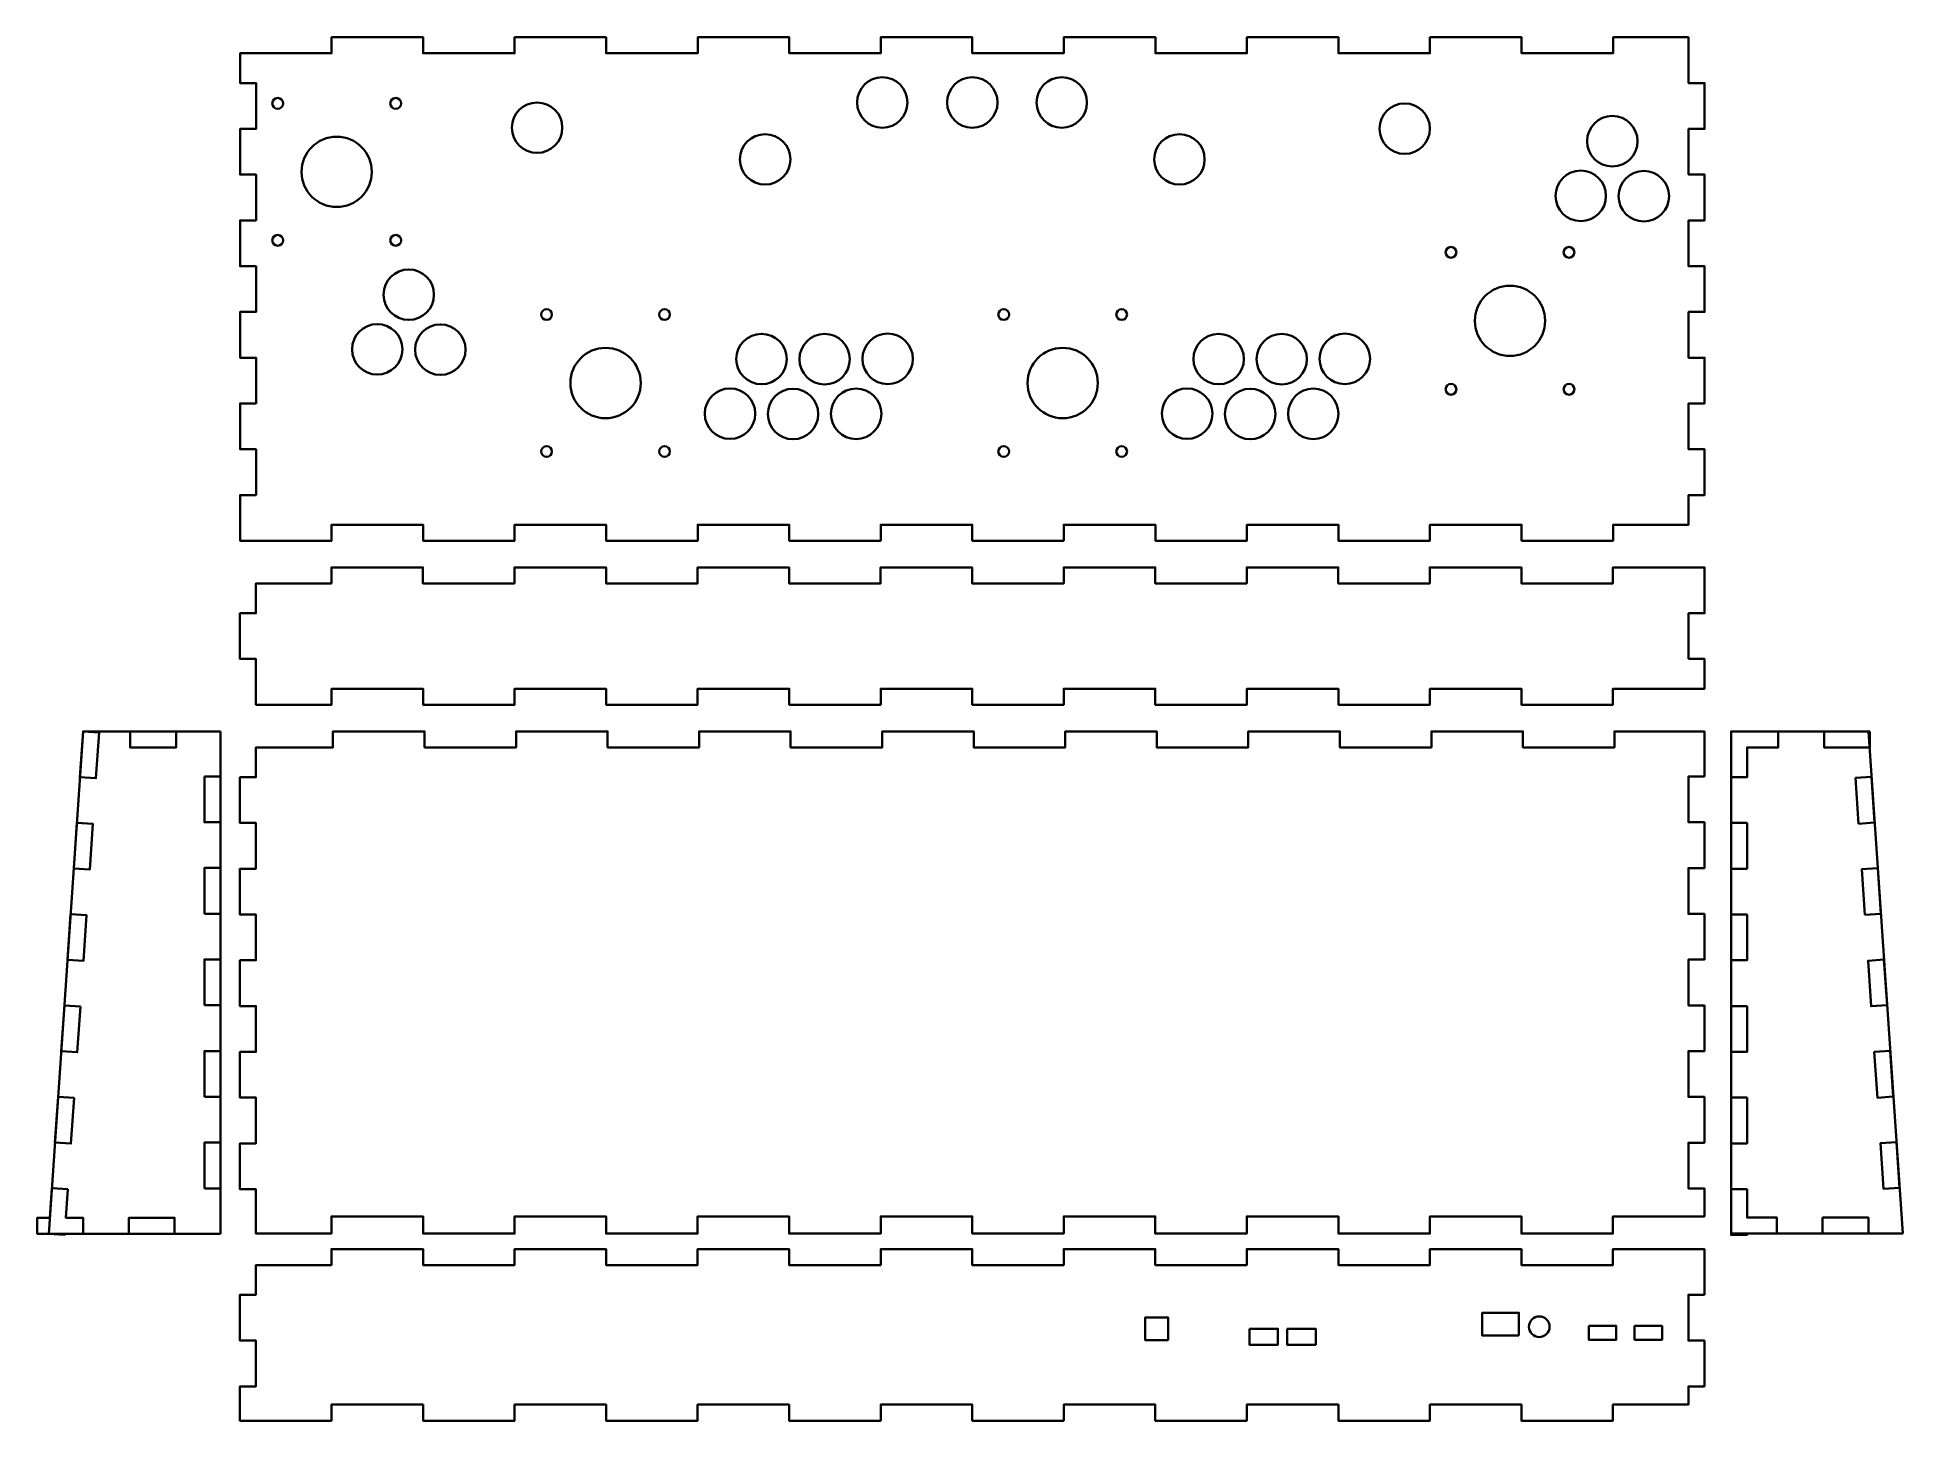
# Model space of a CAD drawing. Header units: inches. Extents: x -1.3 to 39.5, y -32.2 to -2.
import ezdxf

# ---------------------------------------------------------------- set-up
doc = ezdxf.new("R2010")
doc.units = ezdxf.units.IN
doc.header["$MEASUREMENT"] = 0
for name, color, linetype in [('Back', 7, 'Continuous'), ('Bottom', 7, 'Continuous'), ('Front', 7, 'Continuous'), ('Top panel', 7, 'Continuous')]:
    doc.layers.add(name, color=color, linetype=linetype)

# ---------------------------------------------------------------- blocks, each defined once
blk = doc.blocks.new('block 2')
at = {"layer": 'Top panel', "color": 250, "lineweight": 35}
for points in [[(-1.05, -28.094), (-0.3, -17.124)], [(-0.3, -17.124), (2.7, -17.124)], [(2.7, -17.124), (2.7, -28.094)], [(-1.05, -28.094), (2.7, -28.094)]]:
    blk.add_lwpolyline(points, dxfattribs=at)
blk = doc.blocks.new('block 3')
at = {"layer": 'Top panel', "color": 250, "lineweight": 35}
for points in [[(35.708, -17.12), (35.708, -28.09)], [(38.708, -17.12), (35.708, -17.12)], [(39.458, -28.09), (38.708, -17.12)], [(39.458, -28.09), (35.708, -28.09)]]:
    blk.add_lwpolyline(points, dxfattribs=at)
blk = doc.blocks.new('block 4')
at = {"layer": 'Top panel', "color": 250, "lineweight": 35}
for points in [[(36.058, -17.12), (35.708, -17.12), (35.708, -18.12), (36.058, -18.12), (36.058, -17.47), (36.74, -17.47), (36.74, -17.12), (36.058, -17.12), (36.058, -17.12)], [(38.74, -17.12), (37.74, -17.12), (37.74, -17.47), (38.74, -17.47), (38.74, -17.12)], [(38.495, -19.135), (38.844, -19.111), (38.776, -18.113), (38.427, -18.137), (38.495, -19.135)], [(36.058, -19.12), (35.708, -19.12), (35.708, -20.12), (36.058, -20.12), (36.058, -19.12)], [(38.631, -21.13), (38.981, -21.106), (38.912, -20.108), (38.563, -20.132), (38.631, -21.13)], [(36.058, -21.12), (35.708, -21.12), (35.708, -22.12), (36.058, -22.12), (36.058, -21.12)], [(39.049, -22.104), (38.7, -22.128), (38.768, -23.125), (39.117, -23.101), (39.049, -22.104)], [(36.058, -23.12), (35.708, -23.12), (35.708, -24.12), (36.058, -24.12), (36.058, -23.12)], [(39.185, -24.099), (38.836, -24.123), (38.904, -25.121), (39.253, -25.097), (39.185, -24.099)], [(36.058, -25.12), (35.708, -25.12), (35.708, -26.12), (36.058, -26.12), (36.058, -25.12)], [(39.322, -26.094), (38.972, -26.118), (39.041, -27.116), (39.39, -27.092), (39.322, -26.094)], [(36.058, -27.12), (35.708, -27.12), (35.708, -28.12), (36.058, -28.12), (36.058, -28.09), (36.708, -28.09), (36.708, -27.74), (36.058, -27.74), (36.058, -27.12)], [(37.708, -28.09), (38.708, -28.09), (38.708, -27.74), (37.708, -27.74), (37.708, -28.09)]]:
    blk.add_lwpolyline(points, dxfattribs=at)
blk = doc.blocks.new('block 5')
at = {"layer": 'Top panel', "color": 250, "lineweight": 35}
for points in [[(-0.368, -18.117), (-0.019, -18.141), (0.049, -17.144), (-0.3, -17.12), (-0.368, -18.117)], [(0.732, -17.124), (0.732, -17.474), (1.732, -17.474), (1.732, -17.124), (0.732, -17.124)], [(2.35, -18.102), (2.35, -19.102), (2.7, -19.102), (2.7, -18.102), (2.35, -18.102)], [(-0.505, -20.113), (-0.156, -20.137), (-0.087, -19.139), (-0.437, -19.115), (-0.505, -20.113)], [(2.35, -21.102), (2.7, -21.102), (2.7, -20.102), (2.35, -20.102), (2.35, -21.102)], [(-0.641, -22.108), (-0.292, -22.132), (-0.224, -21.134), (-0.573, -21.11), (-0.641, -22.108)], [(2.35, -23.102), (2.7, -23.102), (2.7, -22.102), (2.35, -22.102), (2.35, -23.102)], [(-0.36, -23.13), (-0.709, -23.106), (-0.778, -24.103), (-0.428, -24.127), (-0.36, -23.13)], [(2.35, -25.102), (2.7, -25.102), (2.7, -24.102), (2.35, -24.102), (2.35, -25.102)], [(-0.497, -25.125), (-0.846, -25.101), (-0.914, -26.099), (-0.565, -26.123), (-0.497, -25.125)], [(2.35, -27.102), (2.7, -27.102), (2.7, -26.102), (2.35, -26.102), (2.35, -27.102)], [(-0.633, -27.12), (-0.982, -27.096), (-1.026, -27.744), (-1.3, -27.744), (-1.3, -28.094), (-1.05, -28.094), (-0.701, -28.118), (-0.7, -28.094), (-0.3, -28.094), (-0.3, -27.744), (-0.676, -27.744), (-0.633, -27.12)], [(0.7, -28.094), (1.7, -28.094), (1.7, -27.744), (0.7, -27.744), (0.7, -28.094)]]:
    blk.add_lwpolyline(points, dxfattribs=at)
blk = doc.blocks.new('block 6')
at = {"layer": 'Top panel', "color": 250, "lineweight": 35}
for points in [[(32.599, -30.108), (32.599, -30.408), (33.199, -30.408), (33.199, -30.108), (32.599, -30.108)], [(33.599, -30.108), (33.599, -30.408), (34.199, -30.408), (34.199, -30.108), (33.599, -30.108)]]:
    blk.add_lwpolyline(points, dxfattribs=at)
blk = doc.blocks.new('block 7')
at = {"layer": 'Top panel', "color": 250, "lineweight": 35}
for points in [[(25.183, -30.169), (25.183, -30.519), (25.808, -30.519), (25.808, -30.169), (25.183, -30.169)], [(26.008, -30.169), (26.008, -30.519), (26.633, -30.519), (26.633, -30.169), (26.008, -30.169)]]:
    blk.add_lwpolyline(points, dxfattribs=at)

msp = doc.modelspace()

# ---------------------------------------------------------------- linework, layer by layer
at = {"layer": 'Back', "color": 7, "lineweight": 35}
msp.add_lwpolyline([(35.127, -29.428), (35.127, -28.428), (33.127, -28.428), (33.127, -28.778), (31.127, -28.778), (31.127, -28.428), (29.127, -28.428), (29.127, -28.778), (27.127, -28.778), (27.127, -28.428), (25.127, -28.428), (25.127, -28.778), (23.127, -28.778), (23.127, -28.428), (21.127, -28.428), (21.127, -28.778), (19.127, -28.778), (19.127, -28.428), (17.127, -28.428), (17.127, -28.778), (15.127, -28.778), (15.127, -28.428), (13.127, -28.428), (13.127, -28.778), (11.127, -28.778), (11.127, -28.428), (9.127, -28.428), (9.127, -28.778), (7.127, -28.778), (7.127, -28.428), (5.127, -28.428), (5.127, -28.778), (3.477, -28.778), (3.477, -29.428), (3.127, -29.428), (3.127, -30.428), (3.477, -30.428), (3.477, -31.428), (3.127, -31.428), (3.127, -32.178), (5.127, -32.178), (5.127, -31.828), (7.127, -31.828), (7.127, -32.178), (9.127, -32.178), (9.127, -31.828), (11.127, -31.828), (11.127, -32.178), (13.127, -32.178), (13.127, -31.828), (15.127, -31.828), (15.127, -32.178), (17.127, -32.178), (17.127, -31.828), (19.127, -31.828), (19.127, -32.178), (21.127, -32.178), (21.127, -31.828), (23.127, -31.828), (23.127, -32.178), (25.127, -32.178), (25.127, -31.828), (27.127, -31.828), (27.127, -32.178), (29.127, -32.178), (29.127, -31.828), (31.127, -31.828), (31.127, -32.178), (33.127, -32.178), (33.127, -31.828), (34.777, -31.828), (34.777, -31.428), (35.127, -31.428), (35.127, -30.428), (34.777, -30.428), (34.777, -29.428), (35.127, -29.428)], dxfattribs=at)
at = {"layer": 'Bottom', "color": 7, "lineweight": 35}
msp.add_lwpolyline([(35.127, -18.105), (35.127, -17.12), (33.16, -17.12), (33.16, -17.47), (31.16, -17.47), (31.16, -17.12), (29.16, -17.12), (29.16, -17.47), (27.16, -17.47), (27.16, -17.12), (25.16, -17.12), (25.16, -17.47), (23.16, -17.47), (23.16, -17.12), (21.16, -17.12), (21.16, -17.47), (19.16, -17.47), (19.16, -17.12), (17.16, -17.12), (17.16, -17.47), (15.16, -17.47), (15.16, -17.12), (13.16, -17.12), (13.16, -17.47), (11.16, -17.47), (11.16, -17.12), (9.16, -17.12), (9.16, -17.47), (7.16, -17.47), (7.16, -17.12), (5.16, -17.12), (5.16, -17.47), (3.477, -17.47), (3.477, -18.12), (3.127, -18.12), (3.127, -19.12), (3.477, -19.12), (3.477, -20.12), (3.127, -20.12), (3.127, -21.12), (3.477, -21.12), (3.477, -22.12), (3.127, -22.12), (3.127, -23.12), (3.477, -23.12), (3.477, -24.12), (3.127, -24.12), (3.127, -25.12), (3.477, -25.12), (3.477, -26.12), (3.127, -26.12), (3.127, -27.12), (3.477, -27.12), (3.477, -28.09), (5.127, -28.09), (5.127, -27.715), (7.127, -27.715), (7.127, -28.09), (9.127, -28.09), (9.127, -27.715), (11.127, -27.715), (11.127, -28.09), (13.127, -28.09), (13.127, -27.715), (15.127, -27.715), (15.127, -28.09), (17.127, -28.09), (17.127, -27.715), (19.127, -27.715), (19.127, -28.09), (21.127, -28.09), (21.127, -27.715), (23.127, -27.715), (23.127, -28.09), (25.127, -28.09), (25.127, -27.715), (27.127, -27.715), (27.127, -28.09), (29.127, -28.09), (29.127, -27.715), (31.127, -27.715), (31.127, -28.09), (33.127, -28.09), (33.127, -27.715), (35.127, -27.715), (35.127, -27.105), (34.777, -27.105), (34.777, -26.105), (35.127, -26.105), (35.127, -25.105), (34.777, -25.105), (34.777, -24.105), (35.127, -24.105), (35.127, -23.105), (34.777, -23.105), (34.777, -22.105), (35.127, -22.105), (35.127, -21.105), (34.777, -21.105), (34.777, -20.105), (35.127, -20.105), (35.127, -19.105), (34.777, -19.105), (34.777, -18.105), (35.127, -18.105)], dxfattribs=at)
at = {"layer": 'Front', "color": 7, "lineweight": 35}
msp.add_lwpolyline([(34.779, -15.537), (34.779, -14.537), (35.128, -14.537), (35.128, -13.537), (33.126, -13.537), (33.126, -13.887), (31.126, -13.887), (31.126, -13.537), (29.126, -13.537), (29.126, -13.887), (27.126, -13.887), (27.126, -13.537), (25.126, -13.537), (25.126, -13.887), (23.126, -13.887), (23.126, -13.537), (21.126, -13.537), (21.126, -13.887), (19.126, -13.887), (19.126, -13.537), (17.126, -13.537), (17.126, -13.887), (15.126, -13.887), (15.126, -13.537), (13.126, -13.537), (13.126, -13.887), (11.126, -13.887), (11.126, -13.537), (9.126, -13.537), (9.126, -13.887), (7.126, -13.887), (7.126, -13.537), (5.126, -13.537), (5.126, -13.887), (3.476, -13.887), (3.476, -14.537), (3.128, -14.537), (3.128, -15.537), (3.476, -15.537), (3.476, -16.537), (5.128, -16.537), (5.128, -16.187), (7.128, -16.187), (7.128, -16.537), (9.128, -16.537), (9.128, -16.187), (11.128, -16.187), (11.128, -16.537), (13.128, -16.537), (13.128, -16.187), (15.128, -16.187), (15.128, -16.537), (17.128, -16.537), (17.128, -16.187), (19.128, -16.187), (19.128, -16.537), (21.128, -16.537), (21.128, -16.187), (23.128, -16.187), (23.128, -16.537), (25.128, -16.537), (25.128, -16.187), (27.128, -16.187), (27.128, -16.537), (29.128, -16.537), (29.128, -16.187), (31.128, -16.187), (31.128, -16.537), (33.128, -16.537), (33.128, -16.187), (35.128, -16.187), (35.128, -15.537), (34.779, -15.537)], dxfattribs=at)
at = {"layer": 'Top panel', "color": 7, "lineweight": 35}
msp.add_lwpolyline([(34.779, -1.955), (33.129, -1.955), (33.129, -2.305), (31.129, -2.305), (31.129, -1.955), (29.129, -1.955), (29.129, -2.305), (27.129, -2.305), (27.129, -1.955), (25.129, -1.955), (25.129, -2.305), (23.129, -2.305), (23.129, -1.955), (21.129, -1.955), (21.129, -2.305), (19.129, -2.305), (19.129, -1.955), (17.129, -1.955), (17.129, -2.305), (15.129, -2.305), (15.129, -1.955), (13.129, -1.955), (13.129, -2.305), (11.129, -2.305), (11.129, -1.955), (9.129, -1.955), (9.129, -2.305), (7.129, -2.305), (7.129, -1.955), (5.129, -1.955), (5.129, -2.305), (3.129, -2.305), (3.129, -2.955), (3.479, -2.955), (3.479, -3.955), (3.129, -3.955), (3.129, -4.955), (3.479, -4.955), (3.479, -5.955), (3.129, -5.955), (3.129, -6.955), (3.479, -6.955), (3.479, -7.955), (3.129, -7.955), (3.129, -8.955), (3.479, -8.955), (3.479, -9.955), (3.129, -9.955), (3.129, -10.955), (3.479, -10.955), (3.479, -11.955), (3.129, -11.955), (3.129, -12.955), (5.129, -12.955), (5.129, -12.605), (7.129, -12.605), (7.129, -12.955), (9.129, -12.955), (9.129, -12.605), (11.129, -12.605), (11.129, -12.955), (13.129, -12.955), (13.129, -12.605), (15.129, -12.605), (15.129, -12.955), (17.129, -12.955), (17.129, -12.605), (19.129, -12.605), (19.129, -12.955), (21.129, -12.955), (21.129, -12.605), (23.129, -12.605), (23.129, -12.955), (25.129, -12.955), (25.129, -12.605), (27.129, -12.605), (27.129, -12.955), (29.129, -12.955), (29.129, -12.605), (31.129, -12.605), (31.129, -12.955), (33.129, -12.955), (33.129, -12.605), (34.779, -12.605), (34.779, -11.955), (35.129, -11.955), (35.129, -10.955), (34.779, -10.955), (34.779, -9.955), (35.129, -9.955), (35.129, -8.955), (34.779, -8.955), (34.779, -7.955), (35.129, -7.955), (35.129, -6.955), (34.779, -6.955), (34.779, -5.955), (35.129, -5.955), (35.129, -4.955), (34.779, -4.955), (34.779, -3.955), (35.129, -3.955), (35.129, -2.955), (34.779, -2.955), (34.779, -1.955)], dxfattribs=at)
at = {"layer": 'Top panel', "color": 250, "lineweight": 35}
for points in [[(23.408, -30.421), (22.908, -30.421), (22.908, -29.921), (23.408, -29.921), (23.408, -30.421)], [(31.073, -30.319), (30.273, -30.319), (30.273, -29.819), (31.073, -29.819), (31.073, -30.319)]]:
    msp.add_lwpolyline(points, dxfattribs=at)
at = {"layer": 'Top panel', "color": 7, "lineweight": 35}
for points in [[(17.713, -3.379), (17.713, -3.683), (17.466, -3.93), (17.162, -3.93), (16.857, -3.93), (16.611, -3.683), (16.611, -3.379), (16.611, -3.075), (16.857, -2.828), (17.162, -2.828), (17.466, -2.828), (17.713, -3.075), (17.713, -3.379)], [(19.68, -3.379), (19.68, -3.683), (19.433, -3.93), (19.129, -3.93), (18.825, -3.93), (18.578, -3.683), (18.578, -3.379), (18.578, -3.075), (18.825, -2.828), (19.129, -2.828), (19.433, -2.828), (19.68, -3.075), (19.68, -3.379)], [(21.635, -3.379), (21.635, -3.683), (21.389, -3.93), (21.084, -3.93), (20.78, -3.93), (20.533, -3.683), (20.533, -3.379), (20.533, -3.075), (20.78, -2.828), (21.084, -2.828), (21.389, -2.828), (21.635, -3.075), (21.635, -3.379)], [(4.07, -3.399), (4.07, -3.464), (4.017, -3.517), (3.952, -3.517), (3.887, -3.517), (3.834, -3.464), (3.834, -3.399), (3.834, -3.333), (3.887, -3.28), (3.952, -3.28), (4.017, -3.28), (4.07, -3.333), (4.07, -3.399)], [(6.649, -3.399), (6.649, -3.464), (6.596, -3.517), (6.53, -3.517), (6.465, -3.517), (6.412, -3.464), (6.412, -3.399), (6.412, -3.333), (6.465, -3.28), (6.53, -3.28), (6.596, -3.28), (6.649, -3.333), (6.649, -3.399)], [(10.171, -3.93), (10.171, -4.235), (9.924, -4.481), (9.62, -4.481), (9.315, -4.481), (9.069, -4.235), (9.069, -3.93), (9.069, -3.626), (9.315, -3.379), (9.62, -3.379), (9.924, -3.379), (10.171, -3.626), (10.171, -3.93)], [(29.129, -3.95), (29.129, -4.254), (28.882, -4.501), (28.578, -4.501), (28.273, -4.501), (28.027, -4.254), (28.027, -3.95), (28.027, -3.645), (28.273, -3.399), (28.578, -3.399), (28.882, -3.399), (29.129, -3.645), (29.129, -3.95)], [(15.154, -4.622), (15.154, -4.926), (14.907, -5.173), (14.603, -5.173), (14.298, -5.173), (14.051, -4.926), (14.051, -4.622), (14.051, -4.318), (14.298, -4.071), (14.603, -4.071), (14.907, -4.071), (15.154, -4.318), (15.154, -4.622)], [(24.206, -4.622), (24.206, -4.926), (23.96, -5.173), (23.655, -5.173), (23.351, -5.173), (23.104, -4.926), (23.104, -4.622), (23.104, -4.318), (23.351, -4.071), (23.655, -4.071), (23.96, -4.071), (24.206, -4.318), (24.206, -4.622)], [(33.664, -4.225), (33.664, -4.53), (33.417, -4.777), (33.113, -4.777), (32.808, -4.777), (32.562, -4.53), (32.562, -4.225), (32.562, -3.921), (32.808, -3.674), (33.113, -3.674), (33.417, -3.674), (33.664, -3.921), (33.664, -4.225)], [(6.009, -4.895), (6.009, -5.319), (5.665, -5.662), (5.241, -5.662), (4.817, -5.662), (4.473, -5.319), (4.473, -4.895), (4.473, -4.471), (4.817, -4.127), (5.241, -4.127), (5.665, -4.127), (6.009, -4.471), (6.009, -4.895)], [(32.975, -5.419), (32.975, -5.723), (32.728, -5.97), (32.424, -5.97), (32.119, -5.97), (31.873, -5.723), (31.873, -5.419), (31.873, -5.114), (32.119, -4.868), (32.424, -4.868), (32.728, -4.868), (32.975, -5.114), (32.975, -5.419)], [(34.353, -5.426), (34.353, -5.731), (34.106, -5.977), (33.802, -5.977), (33.497, -5.977), (33.251, -5.731), (33.251, -5.426), (33.251, -5.122), (33.497, -4.875), (33.802, -4.875), (34.106, -4.875), (34.353, -5.122), (34.353, -5.426)], [(3.834, -6.391), (3.834, -6.325), (3.887, -6.273), (3.952, -6.273), (4.017, -6.273), (4.07, -6.325), (4.07, -6.391), (4.07, -6.456), (4.017, -6.509), (3.952, -6.509), (3.887, -6.509), (3.834, -6.456), (3.834, -6.391)], [(6.412, -6.391), (6.412, -6.325), (6.465, -6.273), (6.53, -6.273), (6.596, -6.273), (6.649, -6.325), (6.649, -6.391), (6.649, -6.456), (6.596, -6.509), (6.53, -6.509), (6.465, -6.509), (6.412, -6.456), (6.412, -6.391)], [(29.706, -6.653), (29.706, -6.718), (29.653, -6.771), (29.588, -6.771), (29.523, -6.771), (29.47, -6.718), (29.47, -6.653), (29.47, -6.588), (29.523, -6.535), (29.588, -6.535), (29.653, -6.535), (29.706, -6.588), (29.706, -6.653)], [(32.285, -6.653), (32.285, -6.718), (32.232, -6.771), (32.167, -6.771), (32.102, -6.771), (32.049, -6.718), (32.049, -6.653), (32.049, -6.588), (32.102, -6.535), (32.167, -6.535), (32.232, -6.535), (32.285, -6.588), (32.285, -6.653)], [(7.367, -7.578), (7.367, -7.883), (7.12, -8.13), (6.816, -8.13), (6.512, -8.13), (6.265, -7.883), (6.265, -7.578), (6.265, -7.274), (6.512, -7.027), (6.816, -7.027), (7.12, -7.027), (7.367, -7.274), (7.367, -7.578)], [(31.645, -8.149), (31.645, -8.573), (31.302, -8.917), (30.878, -8.917), (30.454, -8.917), (30.11, -8.573), (30.11, -8.149), (30.11, -7.725), (30.454, -7.382), (30.878, -7.382), (31.302, -7.382), (31.645, -7.725), (31.645, -8.149)], [(9.945, -8.012), (9.945, -8.077), (9.892, -8.13), (9.827, -8.13), (9.761, -8.13), (9.708, -8.077), (9.708, -8.012), (9.708, -7.947), (9.761, -7.894), (9.827, -7.894), (9.892, -7.894), (9.945, -7.947), (9.945, -8.012)], [(12.523, -8.012), (12.523, -8.077), (12.47, -8.13), (12.405, -8.13), (12.34, -8.13), (12.287, -8.077), (12.287, -8.012), (12.287, -7.947), (12.34, -7.894), (12.405, -7.894), (12.47, -7.894), (12.523, -7.947), (12.523, -8.012)], [(19.933, -8.012), (19.933, -8.077), (19.88, -8.13), (19.815, -8.13), (19.749, -8.13), (19.696, -8.077), (19.696, -8.012), (19.696, -7.947), (19.749, -7.894), (19.815, -7.894), (19.88, -7.894), (19.933, -7.947), (19.933, -8.012)], [(22.511, -8.012), (22.511, -8.077), (22.458, -8.13), (22.393, -8.13), (22.328, -8.13), (22.275, -8.077), (22.275, -8.012), (22.275, -7.947), (22.328, -7.894), (22.393, -7.894), (22.458, -7.894), (22.511, -7.947), (22.511, -8.012)], [(6.678, -8.772), (6.678, -9.076), (6.431, -9.323), (6.127, -9.323), (5.823, -9.323), (5.576, -9.076), (5.576, -8.772), (5.576, -8.467), (5.823, -8.221), (6.127, -8.221), (6.431, -8.221), (6.678, -8.467), (6.678, -8.772)], [(8.056, -8.779), (8.056, -9.084), (7.809, -9.33), (7.505, -9.33), (7.2, -9.33), (6.954, -9.084), (6.954, -8.779), (6.954, -8.475), (7.2, -8.228), (7.505, -8.228), (7.809, -8.228), (8.056, -8.475), (8.056, -8.779)], [(15.075, -8.984), (15.075, -9.288), (14.828, -9.535), (14.524, -9.535), (14.22, -9.535), (13.973, -9.288), (13.973, -8.984), (13.973, -8.679), (14.22, -8.433), (14.524, -8.433), (14.828, -8.433), (15.075, -8.679), (15.075, -8.984)], [(16.453, -8.988), (16.453, -8.683), (16.206, -8.436), (15.902, -8.436), (15.597, -8.436), (15.351, -8.683), (15.351, -8.988), (15.351, -9.292), (15.597, -9.539), (15.902, -9.539), (16.206, -9.539), (16.453, -9.292), (16.453, -8.988)], [(17.831, -8.98), (17.831, -8.676), (17.584, -8.429), (17.28, -8.429), (16.975, -8.429), (16.729, -8.676), (16.729, -8.98), (16.729, -9.285), (16.975, -9.531), (17.28, -9.531), (17.584, -9.531), (17.831, -9.285), (17.831, -8.98)], [(25.063, -8.984), (25.063, -9.288), (24.816, -9.535), (24.512, -9.535), (24.208, -9.535), (23.961, -9.288), (23.961, -8.984), (23.961, -8.679), (24.208, -8.433), (24.512, -8.433), (24.816, -8.433), (25.063, -8.679), (25.063, -8.984)], [(26.441, -8.988), (26.441, -8.683), (26.194, -8.436), (25.89, -8.436), (25.585, -8.436), (25.339, -8.683), (25.339, -8.988), (25.339, -9.292), (25.585, -9.539), (25.89, -9.539), (26.194, -9.539), (26.441, -9.292), (26.441, -8.988)], [(27.819, -8.98), (27.819, -8.676), (27.572, -8.429), (27.268, -8.429), (26.963, -8.429), (26.717, -8.676), (26.717, -8.98), (26.717, -9.285), (26.963, -9.531), (27.268, -9.531), (27.572, -9.531), (27.819, -9.285), (27.819, -8.98)], [(11.884, -9.508), (11.884, -9.932), (11.54, -10.276), (11.116, -10.276), (10.692, -10.276), (10.348, -9.932), (10.348, -9.508), (10.348, -9.084), (10.692, -8.74), (11.116, -8.74), (11.54, -8.74), (11.884, -9.084), (11.884, -9.508)], [(21.872, -9.508), (21.872, -9.932), (21.528, -10.276), (21.104, -10.276), (20.68, -10.276), (20.336, -9.932), (20.336, -9.508), (20.336, -9.084), (20.68, -8.74), (21.104, -8.74), (21.528, -8.74), (21.872, -9.084), (21.872, -9.508)], [(14.386, -10.177), (14.386, -10.482), (14.139, -10.728), (13.835, -10.728), (13.531, -10.728), (13.284, -10.482), (13.284, -10.177), (13.284, -9.873), (13.531, -9.626), (13.835, -9.626), (14.139, -9.626), (14.386, -9.873), (14.386, -10.177)], [(15.764, -10.185), (15.764, -10.489), (15.517, -10.736), (15.213, -10.736), (14.908, -10.736), (14.662, -10.489), (14.662, -10.185), (14.662, -9.88), (14.908, -9.633), (15.213, -9.633), (15.517, -9.633), (15.764, -9.88), (15.764, -10.185)], [(17.142, -10.181), (17.142, -9.876), (16.895, -9.63), (16.591, -9.63), (16.286, -9.63), (16.04, -9.876), (16.04, -10.181), (16.04, -10.485), (16.286, -10.732), (16.591, -10.732), (16.895, -10.732), (17.142, -10.485), (17.142, -10.181)], [(24.374, -10.177), (24.374, -10.482), (24.127, -10.728), (23.823, -10.728), (23.519, -10.728), (23.272, -10.482), (23.272, -10.177), (23.272, -9.873), (23.519, -9.626), (23.823, -9.626), (24.127, -9.626), (24.374, -9.873), (24.374, -10.177)], [(25.752, -10.185), (25.752, -10.489), (25.505, -10.736), (25.201, -10.736), (24.896, -10.736), (24.65, -10.489), (24.65, -10.185), (24.65, -9.88), (24.896, -9.633), (25.201, -9.633), (25.505, -9.633), (25.752, -9.88), (25.752, -10.185)], [(27.13, -10.181), (27.13, -9.876), (26.883, -9.63), (26.579, -9.63), (26.274, -9.63), (26.028, -9.876), (26.028, -10.181), (26.028, -10.485), (26.274, -10.732), (26.579, -10.732), (26.883, -10.732), (27.13, -10.485), (27.13, -10.181)], [(29.47, -9.645), (29.47, -9.58), (29.523, -9.527), (29.588, -9.527), (29.653, -9.527), (29.706, -9.58), (29.706, -9.645), (29.706, -9.711), (29.653, -9.763), (29.588, -9.763), (29.523, -9.763), (29.47, -9.711), (29.47, -9.645)], [(32.049, -9.645), (32.049, -9.58), (32.102, -9.527), (32.167, -9.527), (32.232, -9.527), (32.285, -9.58), (32.285, -9.645), (32.285, -9.711), (32.232, -9.763), (32.167, -9.763), (32.102, -9.763), (32.049, -9.711), (32.049, -9.645)], [(9.708, -11.004), (9.708, -10.939), (9.761, -10.886), (9.827, -10.886), (9.892, -10.886), (9.945, -10.939), (9.945, -11.004), (9.945, -11.069), (9.892, -11.122), (9.827, -11.122), (9.761, -11.122), (9.708, -11.069), (9.708, -11.004)], [(12.287, -11.004), (12.287, -10.939), (12.34, -10.886), (12.405, -10.886), (12.47, -10.886), (12.523, -10.939), (12.523, -11.004), (12.523, -11.069), (12.47, -11.122), (12.405, -11.122), (12.34, -11.122), (12.287, -11.069), (12.287, -11.004)], [(19.696, -11.004), (19.696, -10.939), (19.749, -10.886), (19.815, -10.886), (19.88, -10.886), (19.933, -10.939), (19.933, -11.004), (19.933, -11.069), (19.88, -11.122), (19.815, -11.122), (19.749, -11.122), (19.696, -11.069), (19.696, -11.004)], [(22.275, -11.004), (22.275, -10.939), (22.328, -10.886), (22.393, -10.886), (22.458, -10.886), (22.511, -10.939), (22.511, -11.004), (22.511, -11.069), (22.458, -11.122), (22.393, -11.122), (22.328, -11.122), (22.275, -11.069), (22.275, -11.004)]]:
    msp.add_open_spline(points, degree=3, knots=[0, 0, 0, 0, 1, 1, 1, 2, 2, 2, 3, 3, 3, 4, 4, 4, 4], dxfattribs=at)
at = {"layer": 'Top panel', "color": 250, "lineweight": 35}
msp.add_open_spline([(31.742, -30.125), (31.742, -30.249), (31.641, -30.35), (31.517, -30.35), (31.393, -30.35), (31.292, -30.249), (31.292, -30.125), (31.292, -30.001), (31.393, -29.9), (31.517, -29.9), (31.641, -29.9), (31.742, -30.001), (31.742, -30.125)], degree=3, knots=[0, 0, 0, 0, 1, 1, 1, 2, 2, 2, 3, 3, 3, 4, 4, 4, 4], dxfattribs=at)

# ---------------------------------------------------------------- block references
at = {"layer": 'Top panel'}
for name in ['block 5', 'block 2', 'block 3', 'block 4', 'block 6', 'block 7']:
    msp.add_blockref(name, (0, 0), dxfattribs=at)

doc.saveas('drawing.dxf')
